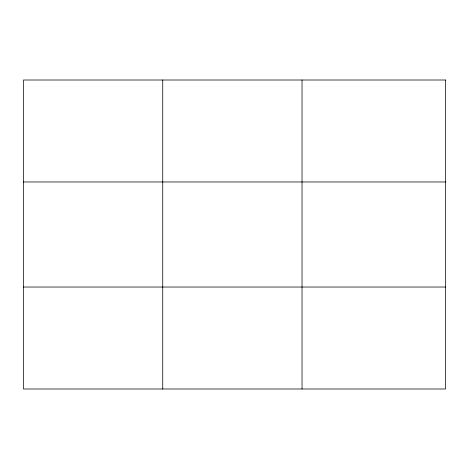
<?xml version="1.0" encoding="UTF-8"?>
<svg xmlns="http://www.w3.org/2000/svg" width="469" height="469" viewBox="0 0 469 469"><rect width="100%" height="100%" fill="white"/><g stroke="black" fill="none" stroke-linecap="round" stroke-linejoin="round"><path stroke-width="0.7" d="M162.743 80.006L162.743 388.994M302.036 80.006L302.036 388.994M23.45 181.972L445.55 181.972M23.45 287.028L445.55 287.028M445.55 80.006L445.55 388.994L23.45 388.994L23.45 80.006L445.55 80.006"/></g></svg>
